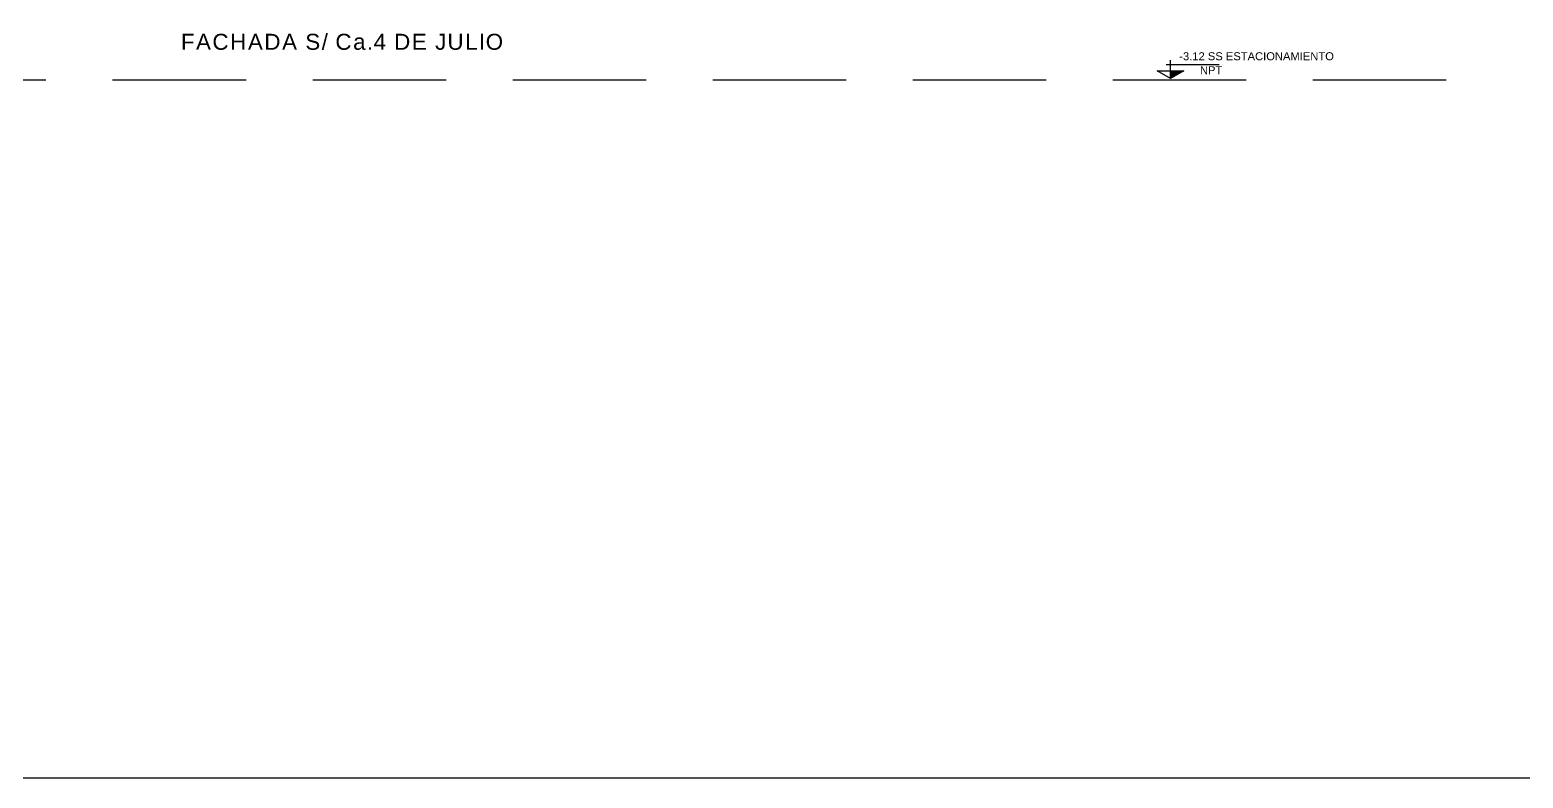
# Model space of a CAD drawing. Header units: metres. Extents: x 126 to 596, y -539 to -70.
# Drawn here: x 449.35 to 477.34, y -413.3 to -399.27 of the extents above; entities that cross this region are included whole.
import ezdxf
from ezdxf.enums import TextEntityAlignment as Align

# ---------------------------------------------------------------- set-up
doc = ezdxf.new("R2010")
doc.units = ezdxf.units.M
doc.header["$LTSCALE"] = 10
doc.linetypes.add('HIDDEN', pattern=[0.375, 0.25, -0.125])
for name, color, linetype in [('A-Aberturas', 2, 'Continuous'), ('A-NIVELES', 1, 'Continuous'), ('Dr Ejes en bloque', 4, 'Continuous'), ('PISO', 251, 'Continuous'), ('Texto', 3, 'Continuous')]:
    doc.layers.add(name, color=color, linetype=linetype)
doc.styles.add('Arial', font='arial.ttf')
doc.styles.add('COTAS', font='ROMANS.shx', dxfattribs={"width": 0.7})

# ---------------------------------------------------------------- blocks, each defined once
blk = doc.blocks.new('NivelGen')
blk.add_hatch(color=256).paths.add_polyline_path([(0.251, 0.145), (0, 0.145), (0, 0)])
for p, q in [((0, 0), (0, 0.343)), ((-0.077, 0.266), (0.913, 0.266))]:
    blk.add_line(p, q)
at = {"const_width": 0.01}
blk.add_lwpolyline([(-0.251, 0.145), (0, 0), (0.251, 0.145)], dxfattribs=at)
blk.add_lwpolyline([(0, 0), (-0.251, 0.145), (0.251, 0.145), (0, 0)])
at = {"style": 'COTAS', "width": 0.7}
for tag, p in [('NIVEL', (0.973, 0.365)), ('NPT.INT', (0.973, 0.048))]:
    blk.add_attdef(tag, text='', height=0.2, dxfattribs=at).set_placement(p, align=Align.RIGHT)
blk = doc.blocks.new('niveles')
at = {"layer": 'PISO', "linetype": 'HIDDEN'}
blk.add_line((572.165, -301.334), (533.455, -301.334), dxfattribs=at)
at = {"layer": 'A-NIVELES'}
ref = blk.add_blockref('NivelGen', (566.994, -301.302), dxfattribs=at)
ref.add_attrib('NIVEL', '-3.12 SS ESTACIONAMIENTO', dxfattribs={"layer": '0', "height": 0.15, "style": 'Arial'}).set_placement((570.059, -300.959), align=Align.RIGHT)
ref.add_attrib('NPT.INT', 'NPT', dxfattribs={"layer": '0', "height": 0.15, "style": 'Arial'}).set_placement((567.967, -301.222), align=Align.RIGHT)

msp = doc.modelspace()

# ---------------------------------------------------------------- linework, layer by layer
at = {"layer": 'A-Aberturas'}
msp.add_lwpolyline([(126.138, -355.844), (596.014, -355.844), (596.014, -413.301), (126.138, -413.301)], close=True, dxfattribs=at)

# ---------------------------------------------------------------- block references
at = {"layer": 'Dr Ejes en bloque'}
msp.add_blockref('niveles', (-96.266, -98.881, 0), dxfattribs=at)

# ---------------------------------------------------------------- texts
at = {"layer": 'Texto', "color": 6, "insert": (452.18, -399.344), "char_height": 0.4, "width": 12.01078, "attachment_point": 1, "line_spacing_factor": 0.72, "style": 'Arial'}
msp.add_mtext('{\\H0.75x;\\T1.1;FACHADA S/ Ca.4 DE JULIO}', dxfattribs=at)

doc.saveas('drawing.dxf')
